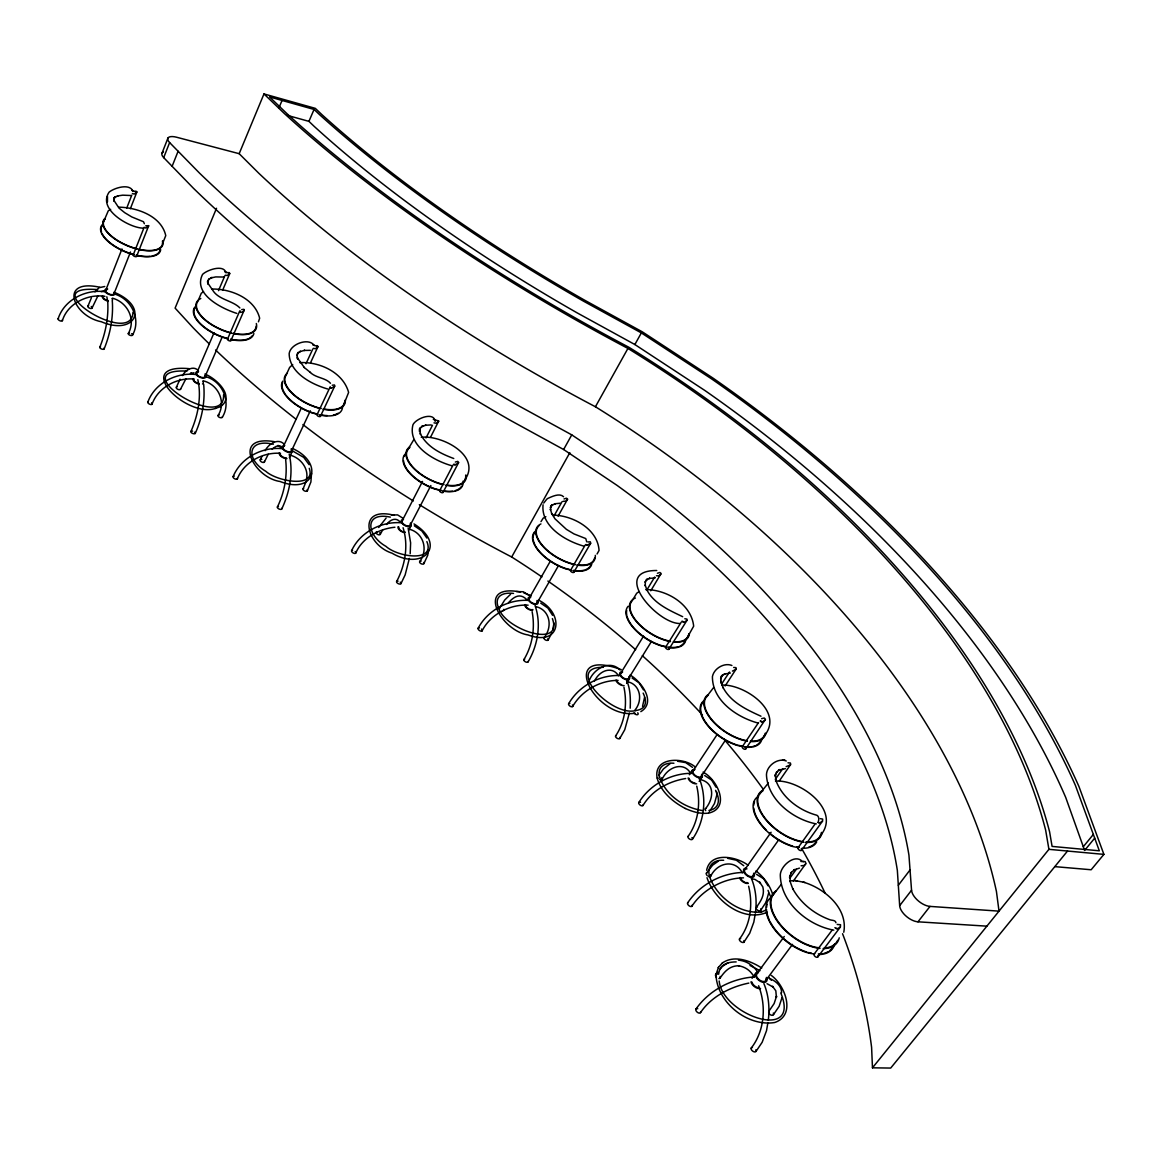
<?xml version="1.0" encoding="UTF-8"?>
<svg xmlns="http://www.w3.org/2000/svg" width="1162" height="1162" viewBox="0 0 1162 1162"><rect width="100%" height="100%" fill="white"/><g stroke="black" fill="none" stroke-linecap="round" stroke-linejoin="round"><path stroke-width="1.5" d="M630.196 708.21C630.574 698.812 630.516 688.935 626.507 680.22M130.376 208.681L136.869 192.006L131.742 190.394M132.381 193.56L134.298 194.069L136.869 192.006M410.186 553.722L410.622 542.886L408.152 528.216M435.198 421.399C433.891 411.29 415.909 418.509 412.975 424.726C407.31 446.193 434.951 461.053 451.684 465.701M644.561 697.389L642.528 706.336M586.752 541.855L585.75 538.558L573.984 533.924L566.417 529.364L554.986 518.833L551.572 513.386L551.877 514.112L550.425 509.203L550.483 510.074L550.991 505.993L550.309 507.692L552.662 504.628L551.166 505.63L555.32 503.712L554.492 503.8L560.2 503.219M306.376 479.674C309.223 469.056 300.842 457.959 290.456 455.257M311.547 473.268L310.893 481.998L307.334 490.785M553.983 622.992L552.749 630.022M230.947 340.539L244.18 310.181L243.831 309.324L241.696 309.6M428.429 549.8L427.732 555.276L423.912 563.57M240.055 310.69C237.978 313.682 243.889 312.229 244.18 310.181M543.061 504.773C540.737 526.575 565.981 541.231 583.963 546.155M629.383 713.032L624.749 729.736L619.782 738.495M755.358 913.187C757.087 901.146 755.852 888.407 750.87 877.223M755.053 914.944L753.818 922.134L749.722 933.231L744.058 941.975M768.314 1020.192C769.767 1007.977 768.707 995.108 763.913 983.662M767.835 1022.996L766.528 1030.665L762.141 1042.314L756.07 1051.305M409.373 558.428L405.131 574.943L400.963 583.6M136.608 256.352L148.721 225.66L145.729 225.806M843.772 932.244C848.245 908.335 824.308 888.131 803.291 882.132M558.109 516.175L567.608 499.123L566.46 498.178L564.035 498.948M716.809 795.055L714.47 803.552L710.389 810.263M818.455 820.982C819.123 819.094 818.832 816.305 816.944 815.288C798.89 810.422 781.518 797.364 775.446 779.179L775.751 780.022L775.417 774.313L775.127 776.216L776.87 771.757L776.289 772.57L779.963 769.505L778.264 770.362L785.439 768.619M718.653 974.192C719.467 965.462 726.09 961.904 736.185 961.904M716.024 974.555L718.479 967.321M781.997 997.635L779.136 1006.336L773.456 1014.629M430.768 436.781L438.771 420.949L433.324 419.424M766.165 901.77L768.648 893.113M668.963 649.079L687.003 620.319L686.916 619.07L684.825 618.75M107.485 196.48L107.456 201.941M128.285 333.61C136.346 319.071 127.268 302.222 112.438 298.155M258.443 321.816L259.649 318.228C254.768 298.329 230.672 288.641 211.804 289.047M132.628 334.903C141.532 318.969 130.914 298.155 113.818 293.841M706.627 870.251C710.519 851.107 736.998 856.67 748.284 865.356M573.868 572.198L590.674 543.235L590.311 541.797L587.987 541.986M310.632 362.544L318.025 346.479L312.854 344.94M99.772 347.336C105.669 332.797 108.705 316.95 107.717 301.248M104.188 348.789C110.274 333.843 113.368 317.546 112.336 301.394M218.093 415.459C226.445 402.168 218.485 384.593 203.35 380.86M222.291 417.318C231.848 401.95 222.203 380.352 204.759 376.459M103.476 222.058L108.269 210.816L110.666 209.363M126.789 207.969L131.771 195.158M105.626 290.602L121.966 248.915M162.07 153.035L167.967 138.017M986.872 926.158L917.98 921.815A14.249 7.335 38.4 0 1 899.664 905.677L897.354 870.454A631.155 371.404 27.3 0 0 616.79 485.193L563.628 449.52L510.757 420.571A667.496 225.602 28.8 0 1 193.4 188.229L163.697 157.625L169.623 142.577A11.983 4.721 23.4 0 1 176.639 137.247L239.169 153.689L258.748 173.196A601.945 198.426 28.8 0 0 595.423 406.758A757.246 445.583 27.2 0 1 996.444 891.544L999.015 911.139L930.007 906.404A14.336 7.262 38.2 0 1 911.545 890.237L908.945 855.188A635.091 368.267 27.3 0 0 625.214 470.625L571.762 434.864L518.644 405.785A669.893 222.508 28.8 0 1 199.53 173.123L169.623 142.577M114.065 293.579L130.493 251.994M133.194 254.972L144.132 227.345L145.875 228.057L148.663 226.009M172.121 166.311L178.106 151.234M222.61 290.297L229.844 273.331L224.673 271.748M162.549 243.584L165.759 235.625C161.431 216.045 137.189 207.548 119.105 207.17M190.946 431.465C197.903 415.517 201.723 396.939 197.845 379.683M195.216 433.441C202.159 418.117 205.267 400.948 203.655 384.186M443.012 492.427L458.685 462.447L457.77 461.387L455.33 462.04M303.079 488.897L306.361 480.879M87.862 306.318L91.333 298.009M216.524 208.259L175.099 308.119L193.299 327.945A579.475 226.677 28.7 0 0 209.233 343.865M239.169 153.689L263.977 93.933L315.309 108.356L321.787 114.515A565.371 172.223 28.8 0 0 584.442 300.086L642.295 331.824L712.931 378.057A864.746 483.871 27.4 0 1 1078.961 786.543L1103.9 854.375L1091.162 869.757L1054.805 866.634M92.132 307.872L97.826 296.019M278.88 107.979L282.046 100.455M218.5 290.645L224.687 276.135M196.828 372.828L214.026 332.811M1094.691 838.151L1084.611 850.424L1065.714 797.437A854.201 483.77 27.3 0 0 704.797 390.432L634.859 344.533L577.296 312.956A566.751 175.389 28.8 0 1 314.161 126.353L308.932 121.356L314.06 109.446L269.569 96.94L286.651 113.368A607.857 185.964 28.8 0 0 628.918 347.293A783.072 433.295 27.4 0 1 1049.591 831.803L1052.089 846.415L1099.325 850.802L1075.387 785.338A858.82 480.138 27.4 0 0 711.58 378.885L641.351 332.913L583.6 301.219A568.363 173.196 28.8 0 1 319.318 114.428L314.06 109.446M204.948 376.851L222.247 336.893M227.491 339.159L239.503 311.518M277.413 506.966C284.574 492.339 287.508 475.636 285.62 459.455M281.756 508.971C289.701 492.136 293.565 472.397 289.164 454.081M58.1 318.882C64.113 299.607 86.206 288.83 105.437 291.807M62.414 320.596C67.44 303.747 87.455 293.608 104.9 296.339M176.377 387.193L180.037 379.19M180.459 389.328L185.935 378.739M320.392 416.374L334.83 385.871L334.438 384.971L332.23 385.218M419.642 561.682C428.531 550.047 423.622 532.661 409.082 529.16M305.984 363.75L312.68 349.254M283.165 446.949L301.219 408.269M291.415 451.03L310.327 410.796M289.353 457.625L292.258 451.452M793.326 881.072L805.978 863.41L805.15 861.623L800.865 861.478M317.095 414.573L330.226 386.786M343.894 404.318L348.615 392.422C343.197 372.348 319.332 361.469 299.825 362.66M396.605 581.596C405.175 565.357 408.69 545.472 403.069 527.722M779.368 780.893L790.726 764.378L790.407 763.027L787.996 762.795M147.894 401.95C154.924 382.85 176.74 371.985 196.393 374.571M152.019 404.202C158.09 387.396 176.856 377.374 194.214 379.059M260.244 459.818L261.828 456.637M264.384 461.982L268.233 454.269M407.208 450.595L413.875 439.541M426.018 437.929L432.482 425.263M402.067 521.012L422.503 481.417M543.976 637.894C553.519 625.911 549.219 609.324 535.653 606.608M725.146 685.929L736.229 668.876L735.953 667.642L733.687 667.453M548.261 639.783L551.747 633.014M410.317 525.093L430.855 485.556M408.806 530.061L411.174 525.5M439.701 490.611L453.136 464.931M233.141 476.565C240.897 457.567 262.699 446.382 282.715 448.735M237.338 478.846C243.976 461.968 263.106 451.945 280.507 453.325M465.178 479.383C481.431 455.344 441.24 434.762 421.269 437.304M523.815 659.74C532.501 645.52 535.203 628.017 532.123 611.706M528.173 661.744C537.846 645.171 541.536 623.892 535.028 605.518M650.778 590.775L661.12 573.476L659.9 572.474L657.401 573.258M378.725 527.49L386.089 518.092M380.264 534.317L382.792 529.785M563.628 449.52L571.762 434.864M817.801 956.951L840.387 927L840.547 924.734L837.221 924.444M541.928 576.933A707.455 479.296 26.7 0 0 511.687 557.005L569.845 452.643M595.423 406.758L627.93 348.426A610.558 186.879 28.8 0 1 284.094 113.28L263.977 93.933M634.859 344.533L641.351 332.913M597.05 554.013L599.055 550.439C597.733 528.812 572.517 515.245 552.72 515.1M634.83 710.258C643.443 700.076 640.131 683.852 627.044 681.658M554.1 515.768L561.972 501.795M615.642 735.866C624.967 722.256 627.436 703.881 623.95 687.265M528.957 598.633L550.222 561.362M537.207 602.7L558.559 565.487M351.607 550.715C360.031 532.152 381.427 521.128 401.369 522.798M801.533 850.293L822.507 821.142L822.681 819.094L820.314 818.644M355.79 552.996C362.137 538.137 378.594 528.826 394.891 527.243M570.542 570.368L585.169 545.109M567.506 499.544L565.72 501.171L563.018 501.33M745.612 749.069L765.467 719.307L764.291 718L761.618 718.653M646.638 590.311L654.685 577.064M705.319 808.912C714.499 798.279 714.586 781.982 699.509 779.441M688.035 836.466C698.449 821.912 700.759 803.16 696.75 786.151M692.392 839.24C704.579 821.839 707.208 797.931 699.204 778.264M500.749 606.433L504.715 599.999L510.583 594.276M620.74 673.176L643.53 636.166M508.491 602.715C513.488 597.152 519.646 592.605 526.43 599.302M628.555 678.434L651.461 641.468M626.608 683.416L629.354 678.986M665.579 647.219L681.266 622.135M478.061 628.395C487.43 610.442 508.114 599.171 528.216 600.391M687.178 637.735L693.67 626.173C691.375 604.08 666.567 589.512 645.781 589.613M482.07 630.922C490.132 614.742 509.522 604.095 528.114 605.17M540.984 521.622L543.191 518.165L545.864 516.683M438.655 421.37L436.2 423.215L434.007 422.866M687.003 620.319L684.36 622.236L682.05 621.133M739.482 939.027C750.87 924.197 752.903 904.021 748.633 886.228M706.191 697.258L713.657 687.483M721.747 683.866L729.489 671.985M760.718 910.34L766.019 902.206M689.327 774.734L692.291 770.261M693.118 770.827L717.099 734.616M701.311 776.39L725.408 740.223M699.175 781.43L702.153 776.957M589.555 679.799C594.232 668.6 610.021 659.522 620.058 669.98M594.508 680.947C600.609 668.949 613.275 666.625 618.445 675.776M758.539 722.59L742.344 746.643A2.033 1.046 34.3 0 0 742.997 748.415A2.033 1.046 34.3 0 0 745.278 749.258A2.033 1.046 34.3 0 0 745.408 747.791M751.189 1048.109C764.756 1030.781 766.383 1005.9 758.626 985.768M568.697 703.649C578.865 686.03 599.418 674.773 619.695 675.529M572.634 706.525C581.712 690.678 599.868 680.307 618.082 680.395M182.478 375.573C185.223 370.213 193.226 364.999 198.368 370.605M764.044 736.098C784.989 711.769 744.537 683.982 721.834 685.057M590.674 543.235L587.086 545.225A1.946 0.988 -78.6 0 1 586.854 545.109M768.692 1011.536L774.124 1003.59L776.565 996.139L776.405 997.33L775.824 990.823L772.498 986.262L773.384 987.177L767.051 983.691M759.323 794.401L768.358 782.985M775.751 778.743L782.68 768.736M317.88 346.872L315.41 348.687L313.304 348.382M744.639 869.815L771.089 832.253M753.266 875.712L778.831 839.647M801.272 848.856A2.164 1.147 36.5 0 1 801.199 850.526A2.164 1.147 36.5 0 1 798.817 849.669A2.164 1.147 36.5 0 1 798.076 847.708L814.664 824.584M638.839 802.477C650.008 784.626 671.011 773.108 692.044 773.311M658.854 775.286L663.429 768.953L670.256 763.536M772.527 895.67L781.213 884.413M642.964 805.498C652.143 790.363 668.339 781.343 685.696 778.525M661.977 779.484C667.99 766.266 684.2 761.299 690.794 773.645M789.928 878.109L796.304 869.278M820.343 835.696C842.029 810.277 799.848 779.324 775.446 781.082M458.496 462.883L454.938 464.858A1.932 0.857 -77.9 0 1 454.56 464.568M752.061 978.317L755.692 973.364M756.636 974.017L784.248 936.499M229.684 273.709L227.244 275.481L225.225 275.22M765.845 980.379L792.528 944.372M817.772 955.774A2.324 1.293 38.5 0 1 815.985 957.067A2.324 1.293 38.5 0 1 814.097 954.133L832.123 930.152M265.11 450.696C268.364 444.174 278.008 437.464 284.327 444.349M687.628 902.903C699.814 884.66 721.631 872.807 743.52 872.444M691.971 906.113C702.603 889.598 723.999 878.051 743.491 877.847M898.328 885.27L910.049 869.931M706.394 873.17L712.611 865.182L718.247 861.216M899.664 905.677L911.545 890.237M710.636 876.279C717.753 861.812 735.517 859.357 742.3 872.836M543.743 503.073L546.736 499.253M917.98 921.815L930.007 906.404M334.641 386.307L331.097 388.268A1.917 0.726 -77.5 0 1 330.923 388.195M695.922 1009.124C709.038 990.242 731.668 978.448 754.37 976.908M805.702 864.005L803.944 865.501L801.097 865.777M700.541 1012.567C710.999 996.952 729.809 986.945 748.822 983.096M715.647 974.627L717.753 972.028M719.844 969.428L721.951 966.813M1067.515 851.034L890.702 1068.067L872.473 1067.82L1048.923 849.335L1045.64 830.118A777.247 429.722 27.4 0 0 627.93 348.426M720.164 977.968C725.204 970.561 730.404 965.549 739.41 965.753L738.262 965.709C745.67 966.915 750.637 970.778 754.109 976.966M790.465 764.916L786.151 766.6M1083.289 846.72L1093.34 834.447M735.967 669.385L732.409 671.099M386.525 524.483C390.403 519.458 396.053 517.032 400.193 522.058M660.757 574.391L658.593 575.873L656.443 575.742M722.372 962.949C734.529 954.612 750.594 960.872 761.735 968.004M718.218 967.612L722.619 962.673M840.387 927L837.671 928.714L834.882 927.697M822.507 821.142L819.98 822.74L817.612 822.289M765.017 720.338L762.592 721.834L760.151 721.065M94.993 291.851L99.06 287.711L104.74 286.506M292.708 364.592L289.614 367.453L285.925 375.5A32.391 15.309 25.3 0 0 321.249 408.487M814.097 954.133L814.344 953.9A2.324 1.293 38.5 0 1 814.707 953.784M798.076 847.708L798.309 847.519A2.164 1.147 36.5 0 1 799.078 847.447M203.51 291.604L201.273 293.289L197.874 301.365A32.013 14.598 23.8 0 0 231.572 332.913M220.446 406.656C235.726 396.329 215.812 378.086 204.861 374.062M272.126 449.142C276.643 445.627 277.776 444.625 281.901 448.358M639.202 591.56L636.703 593.245L632.055 600.943A33.204 16.312 31.7 0 0 638.534 623.471A33.204 16.312 31.7 0 0 670.271 641.235M142.868 228.101C129.926 228.013 96.969 209.596 109.17 192.079C114.617 187.721 130.013 183.088 133.02 191.41M722.285 966.435L728.313 962.601M327.713 389.009C311.866 384.433 289.44 373.002 289.164 353.669C290.398 343.778 308.918 337.387 314.248 345.477M520.561 592.01C474.328 583.004 500.778 630.763 528.027 634.931C561.202 647.19 564.863 613.405 538.718 600.173M191.396 373.031L190.394 373.409L193.996 372.784M640.828 711.638C656.574 702.197 641.395 681.557 630.109 675.02M130.798 195.506L122.693 195.172L117.26 196L118.045 195.797L114.283 197.714L115.561 196.567L113.673 199.385L114.094 197.642L114.108 201.258L113.934 200.387L118.989 208.071L124.726 212.69L131.742 216.916L143.492 221.739L144.349 223.714M547.389 498.643C551.718 496.682 559.561 492.659 563.555 496.726M816.32 823.902C793.515 819.631 767.457 799.921 766.455 774.749C766.688 765.656 777.93 757.493 786.282 760.994M570.963 570.063L570.702 570.179A1.903 0.944 30.1 0 0 571.268 571.777A1.903 0.944 30.1 0 0 573.549 572.474A1.903 0.944 30.1 0 0 573.374 570.992M767.211 912.243C742.983 922.889 714.528 900.289 706.99 877.688M761.299 912.083L766.673 909.773M223.743 277.035L215.696 276.919L210.438 278.052L211.963 277.428L208.492 279.635L209.087 278.967L207.461 282.134L207.94 280.391L208.245 284.356L208.1 283.499L213.823 291.836C220.112 299.956 233.083 300.914 239.851 307.915M833.793 930.137C808.142 925.548 780.544 902.83 780.298 874.855C780.603 866.068 794.285 853.968 801.853 860.926M189.29 368.674C131.161 363.386 186.385 418.538 215.507 408.399M215.304 408.472L220.678 406.569M708.689 813.095C731.014 808.026 717.201 779.034 703.01 772.134M708.951 810.393C719.263 808.897 720.571 799.674 715.56 790.349M440.964 490.393A1.888 0.93 27.6 0 0 440.18 490.349L439.89 490.437A1.888 0.93 27.6 0 0 440.456 492.049A1.888 0.93 27.6 0 0 442.824 492.601A1.888 0.93 27.6 0 0 442.272 491.003L442.635 491.076A32.885 15.934 27.4 0 0 463.144 481.083M799.441 868.13L793.748 870.062L794.59 869.481L790.726 873.141L791.351 872.313L789.55 877.499L789.869 875.523L790.291 882.045L792.963 889.351L792.702 888.654C800.72 903.295 814.591 914.291 830.22 919.854C832.21 920.493 835.478 920.057 835.972 922.744M516.436 591.574L523.249 591.748L529.393 595.583M101.312 291.662L104.478 290.718M391.362 515.071L397.578 514.882L402.691 518.063M635.512 710.578C645.898 709.299 647.612 702.429 643.152 693.104M317.996 414.326A1.888 0.915 25.4 0 0 317.618 414.326L317.299 414.413A1.888 0.915 25.4 0 0 317.618 415.836A1.888 0.915 25.4 0 0 319.986 416.592A1.888 0.915 25.4 0 0 320.073 415.299M228.144 338.767L227.825 338.825A1.874 0.871 23.9 0 0 228.042 340.146A1.874 0.871 23.9 0 0 230.41 340.931A1.874 0.871 23.9 0 0 230.584 339.74M803.058 861.608L803.813 861.463M738.451 960.146C746.207 960.756 753.63 965.448 757.653 972.115M135.533 191.352L136.448 191.338M228.406 272.605L229.364 272.605M758.408 723.142C737.318 717.593 712.161 700.73 712.422 676.604C713.918 668.426 724.391 662.325 731.9 665.492M727.732 858.34L736.374 860.229L743.724 865.69M316.5 345.68L317.502 345.695M655.324 577.79L649.035 578.516L649.834 578.182L646.014 580.346L647.219 578.966L645.157 582.336L645.404 581.45L645.23 585.88L645.186 585.009L646.987 590.252L646.711 589.555C653.828 603.891 670.242 610.631 682.69 616.702M761.575 911.967C739.686 914.421 716.257 897.049 709.357 875.916M431.233 424.929L425.161 425.263L425.946 425.161L421.385 426.788L422.794 425.757L419.337 429.185L420.426 427.718L419.497 431.48L419.555 429.693L420.571 434.312L420.223 433.571C426.715 446.615 440.02 453.412 453.761 458.511M789.637 880.898L795.055 880.578L805.034 882.466M677.722 761.284L685.725 762.621L692.494 767.356M723.679 860.258C712.989 859.633 706.888 866.271 709.43 876.163M836.814 928.816L836.451 928.743A2.353 1.467 -87.2 0 1 836.103 928.525M708.442 813.124C700.41 814.126 692.508 811.759 685.26 808.462M310.37 350.328L303.979 350.445L304.705 350.299L299.767 351.679L300.522 351.258L297.283 353.771L298.314 352.275L296.949 355.761L297.094 354.86L297.69 359.131L297.181 357.518L304.342 367.57M730.39 673.045L724.1 674.12L724.957 673.815L721.224 676.415L722.532 675.02L720.658 678.898L720.919 677.039L721.036 682.98L720.716 681.266L723.156 687.919L722.909 687.221C730.825 702.414 746.629 709.706 760.965 716.213M331.388 388.224L329.993 387.6M673.916 763.231C664.17 762.359 657.285 767.298 659.464 776.695M455.243 464.829L453.776 464.161M819.181 822.841L818.832 822.798A2.193 1.351 -84.4 0 1 818.237 822.289M635.745 710.534C611.648 717.288 563.541 666.654 603.368 667.308M635.048 713.221C595.075 719.728 555.988 645.811 621.263 669.632M587.42 545.21L585.88 544.484M782.476 759.977L783.333 760.006M784.074 760.035L784.858 760.064M761.836 721.936L761.517 721.922A2.063 1.22 -81.8 0 1 760.79 721.094M513.517 593.433C501.388 591.879 493.589 597.297 498.876 608.699M236.787 313.391C221.884 308.685 192.543 294.117 202.566 274.392C207.286 269.802 223.932 264.079 226.038 272.852M390.345 517.134C363.532 511.396 366.611 535.58 385.929 546.343C397.898 557.252 435.619 562.597 426.875 541.608M683.706 622.338L683.343 622.338A1.975 1.089 -79.8 0 1 683.082 622.222M1048.923 849.335L1103.9 854.375M274.188 441.618C231.151 434.661 253.665 477.698 280.013 481.475C314.35 494.939 324.358 463.042 292.751 448.59M273.346 444.233C247.245 438.074 245.269 459.295 265.88 471.351C277.006 481.504 316.369 488.621 309.266 468.33M186.937 371.085C121.531 368.02 225.457 433.426 223.554 394.891M99.816 287.246C58.26 278.226 72.814 316.18 101.312 321.743C134.56 335.934 149.942 307.814 115.227 292.708M97.521 289.614C31.49 284.269 132.061 347.961 132.918 312.389M808.36 952.52L811.163 953M814.228 954.017L808.505 953.043A40.249 22.209 37.8 0 1 772.265 926.245A40.249 22.209 37.8 0 1 771.524 896.962M795.055 880.578L797.379 881.028M796.653 846.88L799.282 847.403M798.192 847.606L792.818 846.546A37.46 19.681 35.9 0 1 758.917 821.854A37.46 19.681 35.9 0 1 758.452 796.231M702.473 810.553C683.779 807.692 665.361 794.997 659.406 776.448M751.683 878.748L754.98 879.431L760.456 882.96L759.628 882.147L762.809 886.867C764.886 894.972 761.168 900.666 756.259 907.464A2.658 1.583 34.7 0 0 756.128 907.871M738.436 745.307L743.535 746.411M666.915 646.856L660.699 645.375A33.146 16.384 31.7 0 1 627.131 616.644M665.855 646.943L660.771 645.738A33.727 16.66 31.7 0 1 632.549 626.87A33.727 16.66 31.7 0 1 628.134 606.288M569.438 569.438L565.676 568.494A32.449 15.847 29.8 0 1 535.667 546.184M570.832 570.121L565.734 568.843A33.03 16.123 29.8 0 1 538.238 550.497A33.03 16.123 29.8 0 1 535.188 531.31M394.325 515.318C356.211 505.572 365.827 544.833 392.015 553.17C422.939 571.472 447.849 545.225 413.992 523.902M277.878 445.438L280.957 446.252M441.182 490.379L434.777 488.708A32.318 15.658 27.4 0 1 403.534 460.631M440.035 490.393L434.806 489.028A32.885 15.934 27.4 0 1 407.76 470.959A32.885 15.934 27.4 0 1 406.468 452.948M523.597 592.751L531.354 595.917M316.049 413.687L312.128 412.626A32.333 15.382 25.2 0 1 285.925 395.065M317.458 414.369L312.128 412.917A32.899 15.643 25.2 0 1 282.7 381.194M679.755 623.5C657.067 623.631 610.05 570.324 656.748 570.513M287.072 115.299L308.932 121.356M226.605 338.113L222.683 337.009A31.955 14.656 23.8 0 1 195.361 307.32M227.984 338.796L222.654 337.285A32.507 14.917 23.8 0 1 194.867 307.073M132.366 253.984L128.474 252.837A31.519 13.77 22.5 0 1 102.053 233.417M133.732 254.652L128.43 253.084A32.071 14.017 22.5 0 1 102.401 224.586M292.635 450.987L303.747 457.407L309.136 464.713M749.969 965.462L759.948 970.691M769.273 978.404C775.199 980.568 781.706 985.71 781.605 992.624M695.472 767.181C684.2 756.912 653.262 756.433 657.111 777.959M685.319 808.491C672.987 802.012 661.062 792.106 657.169 778.206M310.167 372.276C315.556 377.955 325.825 377.766 330.458 383.286M756.549 874.347L763.681 878.777L768.009 885.764M540.751 603.136L547.912 608.075L552.575 615.323M414.311 525.805L421.879 530.99L426.861 538.05M632.099 678.012L639.056 682.777L643.472 689.894M704.68 775.519L711.667 780.109L715.995 787.153M756.055 870.948C763.565 876.932 769.68 884.921 772.599 894.159M303.921 367.236L310.414 372.479M771.248 975.383C784.902 985.1 796.551 1015.08 774.749 1022.502C747.5 1026.961 717.099 1002.574 715.995 974.889M769.186 977.852L771.394 980.292M498.803 608.481C505.572 629.659 563.541 649.108 552.386 618.591M768.024 890.353L770.217 895.902M780.762 992.944C801.373 1042.721 722.357 1014.891 719.162 980.989M106.831 296.789L107.732 301.655M716.489 791.598L716.823 794.561M872.473 1067.82L871.602 1047.427A707.455 479.296 26.7 0 0 842.552 933.725M765.976 978.491A5.621 3.254 38.5 0 1 763.042 981.498A5.621 3.254 38.5 0 1 757.116 977.402A5.621 3.254 38.5 0 1 758.016 972.986M837.7 940.276A39.653 21.758 37.7 0 1 824.337 948.003M819.66 947.872A39.653 21.758 37.7 0 1 780.908 925.228A39.653 21.758 37.7 0 1 774.168 893.346M839.225 937.807A40.336 22.136 37.7 0 1 823.132 948.584M819.922 948.41A40.336 22.136 37.7 0 1 778.932 923.427A40.336 22.136 37.7 0 1 775.824 891.007M828.419 951.504A39.566 21.831 37.8 0 1 824.032 953.319M822.711 953.61A39.566 21.831 37.8 0 1 818.324 954.002M806.893 952.085A39.566 21.831 37.8 0 1 770.304 922.032M769.52 920.478A39.566 21.831 37.8 0 1 766.659 910.776M766.6 907.42A39.566 21.831 37.8 0 1 767.123 904.356M833.212 946.188A39.566 21.831 37.8 0 1 829.639 950.661M766.426 977.416A6.769 3.922 38.5 0 1 763.87 982.413A6.769 3.922 38.5 0 1 756.026 976.995A6.769 3.922 38.5 0 1 758.612 971.998M760.544 988.484A6.754 3.922 38.6 0 1 754.835 986.93A6.754 3.922 38.6 0 1 750.957 981.832M757.653 987.526A5.607 3.268 38.6 0 1 751.93 982.093M834.752 943.718A40.249 22.209 37.8 0 1 818.644 954.539M773.326 1013.046A2.847 1.772 37 0 1 771.888 1015.297A2.847 1.772 37 0 1 768.619 1012.538M700.628 1011.594A2.905 1.656 40.9 0 1 698.696 1013.003A2.905 1.656 40.9 0 1 695.82 1010.098A2.905 1.656 40.9 0 1 697.766 1008.703M720.106 976.385A2.818 1.743 41.1 0 1 718.886 978.564M716.489 977.344A2.818 1.743 41.1 0 1 715.56 974.845A2.818 1.743 41.1 0 1 717.52 974.134M755.881 1049.751A2.934 1.685 36.9 0 1 754.835 1051.93A2.934 1.685 36.9 0 1 751.378 1049.664A2.934 1.685 36.9 0 1 752.424 1047.499M753.412 874.056A5.229 2.89 36.4 0 1 750.245 876.526A5.229 2.89 36.4 0 1 744.711 872.125A5.229 2.89 36.4 0 1 746.934 868.9M821.461 832.399A36.893 19.275 35.8 0 1 806.602 841.956M803.276 841.68A36.893 19.275 35.8 0 1 765.54 818.803A36.893 19.275 35.8 0 1 762.926 790.843M822.013 832.704A37.547 19.609 35.8 0 1 805.048 842.319M803.508 842.159A37.547 19.609 35.8 0 1 765.119 818.876A37.547 19.609 35.8 0 1 762.461 790.421M816.189 841.462A36.821 19.347 35.9 0 1 808.941 846.996M792.687 846.096A36.821 19.347 35.9 0 1 769.476 832.98M765.976 829.741A36.821 19.347 35.9 0 1 753.76 808.156M753.731 805.208A36.821 19.347 35.9 0 1 754.545 801.736M753.847 873.141A6.304 3.486 36.4 0 1 751.407 877.426A6.304 3.486 36.4 0 1 744.043 872.401A6.304 3.486 36.4 0 1 746.512 868.116M748.313 883.41A6.289 3.486 36.4 0 1 739.773 878.443M747.689 882.626A5.229 2.905 36.4 0 1 745.583 882.466M744.406 882.016A5.229 2.905 36.4 0 1 740.238 877.513M816.726 841.825A37.46 19.681 35.9 0 1 802.724 848.231M760.602 908.931A2.658 1.583 34.7 0 1 759.236 910.877A2.658 1.583 34.7 0 1 756.172 908.35M756.941 906.97A2.658 1.583 34.7 0 1 757.45 906.912M692.058 905.256A2.702 1.467 38.7 0 1 690.606 906.505A2.702 1.467 38.7 0 1 687.817 904.443A2.702 1.467 38.7 0 1 688.296 902.482M710.607 874.87A2.629 1.569 38.8 0 1 710.36 876.569A2.629 1.569 38.8 0 1 708.268 876.424M707.179 875.611A2.629 1.569 38.8 0 1 707.092 872.706M743.898 940.61A2.731 1.482 34.7 0 1 742.881 942.484A2.731 1.482 34.7 0 1 739.642 940.392A2.731 1.482 34.7 0 1 740.659 938.533M701.499 774.923A4.953 2.644 34.2 0 1 698.711 777.073A4.953 2.644 34.2 0 1 693.453 773.5A4.953 2.644 34.2 0 1 694.426 770.115M765.25 733.222A34.845 17.619 33.8 0 1 750.434 741.124M747.21 740.76A34.845 17.619 33.8 0 1 712.233 720.149A34.845 17.619 33.8 0 1 708.413 695.079M765.773 733.512A35.456 17.924 33.8 0 1 750.71 741.559M747.413 741.196A35.456 17.924 33.8 0 1 711.827 720.222A35.456 17.924 33.8 0 1 707.948 694.702M755.561 745.568A34.773 17.691 33.8 0 1 752.932 746.411M751.48 746.687A34.773 17.691 33.8 0 1 744.798 746.701M737.158 745.031A34.773 17.691 33.8 0 1 701.558 714.281M701.136 712.8A34.773 17.691 33.8 0 1 702.473 702.981M760.18 741.777A34.773 17.691 33.8 0 1 756.723 745.002M701.964 774.11A5.955 3.181 34.2 0 1 699.437 777.843A5.955 3.181 34.2 0 1 692.465 773.108A5.955 3.181 34.2 0 1 695.007 769.389M696.634 783.798A5.955 3.196 34.2 0 1 691.463 782.229A5.955 3.196 34.2 0 1 688.093 778.003M695.094 783.086A4.938 2.658 34.2 0 1 691.768 781.779M690.751 780.98A4.938 2.658 34.2 0 1 688.979 778.264M761.923 739.177A35.383 17.996 33.8 0 1 745.045 747.122M704.245 700.425A35.383 17.996 33.8 0 0 705.973 723.374A35.383 17.996 33.8 0 0 737.274 745.423L742.576 746.483A2.033 1.046 34.3 0 1 743.782 746.585M709.561 811.599A2.513 1.452 32.2 0 1 709.285 811.875M705.697 810.64A2.513 1.452 32.2 0 1 706.002 808.476M643.08 804.743A2.556 1.351 36.6 0 1 641.25 805.687A2.556 1.351 36.6 0 1 638.722 803.232A2.556 1.351 36.6 0 1 640.538 802.274M661.686 777.741A2.498 1.438 36.5 0 1 661.846 779.629A2.498 1.438 36.5 0 1 659.667 779.542M658.229 778.308A2.498 1.438 36.5 0 1 657.939 777.814M691.942 837.57A2.571 1.351 32.4 0 1 691.869 839.589A2.571 1.351 32.4 0 1 688.775 838.456A2.571 1.351 32.4 0 1 688.311 836.219M628.816 677.126A4.721 2.455 31.9 0 1 625.955 678.957A4.721 2.455 31.9 0 1 620.929 675.572A4.721 2.455 31.9 0 1 622.062 672.58M688.863 633.784A33.204 16.312 31.7 0 1 673.452 641.685M689.386 634.045A33.785 16.602 31.7 0 1 673.699 642.078M670.474 641.627A33.785 16.602 31.7 0 1 635.585 620.61A33.785 16.602 31.7 0 1 635.396 598.023M685.333 639.405A33.146 16.384 31.7 0 1 680.017 646.101M678.434 646.697A33.146 16.384 31.7 0 1 668.15 647.147M626.797 615.308A33.146 16.384 31.7 0 1 626.71 610.457M629.31 676.429A5.679 2.963 31.9 0 1 626.638 679.683A5.679 2.963 31.9 0 1 619.985 675.195A5.679 2.963 31.9 0 1 622.658 671.941M624.11 685.624A5.679 2.963 31.9 0 1 619.085 684.026A5.679 2.963 31.9 0 1 615.976 680.133M621.583 684.694A4.706 2.469 31.9 0 1 618.46 682.893M617.676 682.065A4.706 2.469 31.9 0 1 616.819 680.395M685.841 639.666A33.727 16.66 31.7 0 1 668.368 647.539M668.702 648.149A1.946 0.973 32.1 0 1 668.484 649.456A1.946 0.973 32.1 0 1 666.276 648.614A1.946 0.973 32.1 0 1 665.724 647.016L665.971 646.885A1.946 0.973 32.1 0 1 666.305 646.827M637.72 712.771A2.397 1.351 29.7 0 1 637.096 714.732A2.397 1.351 29.7 0 1 633.973 712.916M572.372 704.985A2.44 1.249 34.3 0 1 571.806 706.801A2.44 1.249 34.3 0 1 568.77 704.884A2.44 1.249 34.3 0 1 569.859 703.402M619.724 737.405A2.455 1.249 30.1 0 1 618.794 738.814A2.455 1.249 30.1 0 1 615.875 737.231A2.455 1.249 30.1 0 1 616.31 735.561M590.296 683.822A2.382 1.351 34 0 1 588.524 681.76M536.989 601.262A4.619 2.382 29.8 0 1 534.883 603.746A4.619 2.382 29.8 0 1 529.48 600.609A4.619 2.382 29.8 0 1 530.642 597.588M594.566 558.109A32.521 15.789 29.8 0 1 578.255 564.906M575.045 564.398A32.521 15.789 29.8 0 1 543.874 546.968A32.521 15.789 29.8 0 1 538.848 525.907M595.322 555.363A33.088 16.065 29.8 0 1 576.686 565.037M575.205 564.761A33.088 16.065 29.8 0 1 541.841 545.152A33.088 16.065 29.8 0 1 540.926 523.931M589.25 567.376A32.449 15.847 29.8 0 1 585.372 569.787M584.152 570.179A32.449 15.847 29.8 0 1 573.171 570.382M534.927 544.818A32.449 15.847 29.8 0 1 533.184 539.618M533.038 538.021A32.449 15.847 29.8 0 1 534.709 532.661M591.255 563.759A32.449 15.847 29.8 0 1 590.136 566.301M537.164 600.42A5.563 2.861 29.8 0 1 536.002 604.385A5.563 2.861 29.8 0 1 528.971 600.928A5.563 2.861 29.8 0 1 530.148 596.963M532.588 610.355A5.563 2.876 29.8 0 1 527.577 608.714A5.563 2.876 29.8 0 1 524.658 604.995M532.893 609.556A4.619 2.382 29.8 0 1 530.061 609.411M528.971 608.975A4.619 2.382 29.8 0 1 526.255 606.855M525.747 606.041A4.619 2.382 29.8 0 1 525.544 604.603M591.763 564.02A33.03 16.123 29.8 0 1 573.36 570.745M547.883 638.606A2.353 1.293 27.4 0 1 547.52 640.378A2.353 1.293 27.4 0 1 544.6 639.332A2.353 1.293 27.4 0 1 544.455 637.386M481.533 629.063A2.397 1.22 32.3 0 1 481.518 631.155A2.397 1.22 32.3 0 1 478.308 629.426A2.397 1.22 32.3 0 1 479.441 627.93M503.872 609.324A2.339 1.307 31.7 0 1 502.536 610.66M499.762 608.322A2.339 1.307 31.7 0 1 500.299 607.465M528.173 661.396A2.397 1.206 28.1 0 1 526.633 662.238A2.397 1.206 28.1 0 1 524.033 660.612A2.397 1.206 28.1 0 1 524.687 659.203M113.673 292.345A4.488 2.063 22.1 0 1 111.959 294.654A4.488 2.063 22.1 0 1 106.367 292.287A4.488 2.063 22.1 0 1 107.122 289.57M162.433 241.013A31.563 13.712 22.5 0 1 138.627 249.191M137.101 248.813A31.563 13.712 22.5 0 1 105.176 218.877M162.941 241.159A32.115 13.959 22.5 0 1 138.728 249.481M137.16 249.089A32.115 13.959 22.5 0 1 104.682 218.63M160.182 249.452A31.519 13.77 22.5 0 1 152.004 255.989M150.145 256.279A31.519 13.77 22.5 0 1 136.274 255.146M101.501 231.979A31.519 13.77 22.5 0 1 102.895 224.832M114.457 292.403A5.418 2.498 22.1 0 1 112.002 295.163A5.418 2.498 22.1 0 1 105.219 291.778A5.418 2.498 22.1 0 1 107.688 289.033M108.284 301.19A5.403 2.498 22 0 1 103.491 298.808A5.403 2.498 22 0 1 102.619 295.918M112.017 298.605A5.403 2.498 22 0 1 112.191 300.682M108.139 300.697A4.488 2.077 22 0 1 107.035 300.392M105.945 299.927A4.488 2.077 22 0 1 103.563 298.053M160.69 249.641A32.071 14.017 22.5 0 1 136.361 255.437M136.52 255.872A1.845 0.813 22.5 0 1 135.78 256.686A1.845 0.813 22.5 0 1 133.586 255.8A1.845 0.813 22.5 0 1 133.557 254.681L133.891 254.623A1.845 0.813 22.5 0 1 134.284 254.652M131.698 333.625A2.28 1.118 19 0 1 132.003 335.484A2.28 1.118 19 0 1 128.677 334.482A2.28 1.118 19 0 1 129.534 332.971M62.24 319.942A2.339 1.075 24.4 0 1 61.47 321.119A2.339 1.075 24.4 0 1 58.696 320A2.339 1.075 24.4 0 1 58.507 318.461M91.275 306.477A2.28 1.162 22.9 0 1 91.609 308.395A2.28 1.162 22.9 0 1 88.443 307.48A2.28 1.162 22.9 0 1 88.661 305.722M103.97 348.179A2.339 1.017 20.6 0 1 103.113 349.326A2.339 1.017 20.6 0 1 100.193 348.164A2.339 1.017 20.6 0 1 100.542 346.813M205.049 375.675A4.546 2.193 23.4 0 1 202.493 377.519A4.546 2.193 23.4 0 1 197.264 374.934A4.546 2.193 23.4 0 1 198.019 372.189M256.134 326.188A32.013 14.598 23.8 0 1 233.112 333.276M256.323 323.515A32.565 14.845 23.8 0 1 233.228 333.581M231.659 333.233A32.565 14.845 23.8 0 1 200.968 316.049A32.565 14.845 23.8 0 1 200.794 298.518M252.314 335.687A31.955 14.656 23.8 0 1 249.147 338.374M247.695 339.028A31.955 14.656 23.8 0 1 230.526 339.231M205.456 375.006A5.49 2.644 23.4 0 1 203.234 378.1A5.49 2.644 23.4 0 1 196.305 374.672A5.49 2.644 23.4 0 1 198.542 371.579M202.769 381.194A5.476 2.658 23.4 0 1 202.522 383.954M199.283 384.172A5.476 2.658 23.4 0 1 194.388 381.746A5.476 2.658 23.4 0 1 193.328 378.623M199.109 383.634A4.546 2.208 23.4 0 1 195.042 381.63M194.403 380.918A4.546 2.208 23.4 0 1 194.039 380.221M253.868 333.567A32.507 14.917 23.8 0 1 230.642 339.536M222.334 416.693A2.309 1.191 20.5 0 1 220.853 417.754A2.309 1.191 20.5 0 1 218.151 416.33A2.309 1.191 20.5 0 1 219.182 415.008M151.597 402.851A2.368 1.133 25.8 0 1 151.525 404.492A2.368 1.133 25.8 0 1 148.576 403.563A2.368 1.133 25.8 0 1 148.14 401.747M180.546 388.674A2.309 1.235 24.5 0 1 179.166 389.72A2.309 1.235 24.5 0 1 176.551 388.355A2.309 1.235 24.5 0 1 177.016 386.83M194.708 432.148A2.368 1.089 21.9 0 1 194.301 433.789A2.368 1.089 21.9 0 1 191.033 432.279A2.368 1.089 21.9 0 1 192.587 431.16M291.023 449.011A4.604 2.309 25 0 1 289.701 451.844A4.604 2.309 25 0 1 283.964 449.462A4.604 2.309 25 0 1 284.298 446.223M344.809 400.367A32.391 15.309 25.3 0 1 324.3 409.082M345.332 400.541A32.957 15.585 25.3 0 1 322.92 409.155M319.768 408.428A32.957 15.585 25.3 0 1 290.326 391.623A32.957 15.585 25.3 0 1 287.319 373.162M338.171 413.207A32.333 15.382 25.2 0 1 333.465 415.037M327.248 415.575A32.333 15.382 25.2 0 1 319.971 414.761M285.01 393.787A32.333 15.382 25.2 0 1 282.148 386.815M282.075 385.348A32.333 15.382 25.2 0 1 282.613 382.632M291.793 449.026A5.549 2.774 25 0 1 289.817 452.439A5.549 2.774 25 0 1 282.773 448.968A5.549 2.774 25 0 1 284.763 445.554M286.912 458.627A5.534 2.789 24.9 0 1 281.189 456.492A5.534 2.789 24.9 0 1 279.432 452.73M286.477 458.046A4.604 2.309 24.9 0 1 282.192 456.593A4.604 2.309 24.9 0 1 280.115 453.732M342.529 406.409A32.899 15.643 25.2 0 1 320.116 415.095M307.131 489.725A2.339 1.249 22.1 0 1 306.463 491.279A2.339 1.249 22.1 0 1 303.5 490.204A2.339 1.249 22.1 0 1 303.66 488.476M237.368 478.192A2.397 1.191 27.4 0 1 235.93 479.194A2.397 1.191 27.4 0 1 233.228 477.495A2.397 1.191 27.4 0 1 234.201 476.188M264.428 461.285A2.339 1.278 26.3 0 1 262.772 462.403A2.339 1.278 26.3 0 1 260.186 460.515A2.339 1.278 26.3 0 1 261.842 459.397M281.741 508.331A2.397 1.162 23.3 0 1 280.362 509.377A2.397 1.162 23.3 0 1 277.544 507.852A2.397 1.162 23.3 0 1 278.444 506.545M511.687 557.005A579.475 226.677 28.7 0 1 419.322 504.642M413.338 500.953A579.475 226.677 28.7 0 1 302.919 424.58M295.816 419.061A579.475 226.677 28.7 0 1 215.595 350.009M547.883 581.044A707.455 479.296 26.7 0 1 635.658 649.718M642.339 655.673A707.455 479.296 26.7 0 1 702.473 714.935M724.086 739.337A707.455 479.296 26.7 0 1 762.94 788.809M801.577 848.405A707.455 479.296 26.7 0 1 824.947 892.794M163.697 157.625A11.94 4.779 23.3 0 1 163.464 151.975M410.23 523.742A4.604 2.353 27.3 0 1 405.799 525.471A4.604 2.353 27.3 0 1 402.444 520.532M465.671 475.142A32.391 15.6 27.4 0 1 447.355 485.179M444.029 484.583A32.391 15.6 27.4 0 1 413.033 467.255A32.391 15.6 27.4 0 1 409.881 447.428M466.18 475.316A32.957 15.876 27.4 0 1 445.685 485.237M442.606 484.569A32.957 15.876 27.4 0 1 412.132 466.746A32.957 15.876 27.4 0 1 409.416 447.123M461.517 486.37A32.318 15.658 27.4 0 1 455.33 490.582M452.584 491.148A32.318 15.658 27.4 0 1 444.291 491.003M404.245 456.448A32.318 15.658 27.4 0 1 405.828 454.182M410.491 522.944A5.549 2.832 27.3 0 1 408.922 526.633A5.549 2.832 27.3 0 1 401.878 523.161A5.549 2.832 27.3 0 1 403.475 519.487M404.55 532.632A5.534 2.847 27.2 0 1 399.583 530.177A5.534 2.847 27.2 0 1 398.087 526.691M405.306 532.109A4.59 2.353 27.2 0 1 403.214 531.76M402.11 531.31A4.59 2.353 27.2 0 1 401.079 530.714M400.164 530.003A4.59 2.353 27.2 0 1 399.467 529.233M399.002 528.463A4.59 2.353 27.2 0 1 398.929 527.112M423.622 562.452A2.339 1.278 24.6 0 1 422.779 564.136A2.339 1.278 24.6 0 1 419.743 562.524A2.339 1.278 24.6 0 1 421.123 561.13M355.18 551.471A2.382 1.206 29.7 0 1 355.122 553.417A2.382 1.206 29.7 0 1 351.955 551.965A2.382 1.206 29.7 0 1 352.58 550.28M379.713 532.762A2.324 1.307 28.8 0 1 379.582 534.81A2.324 1.307 28.8 0 1 376.459 533.46A2.324 1.307 28.8 0 1 377.127 531.644M400.251 582.147A2.397 1.177 25.6 0 1 400.164 584.065A2.397 1.177 25.6 0 1 396.823 582.54A2.397 1.177 25.6 0 1 398.087 581.145"/></g></svg>
